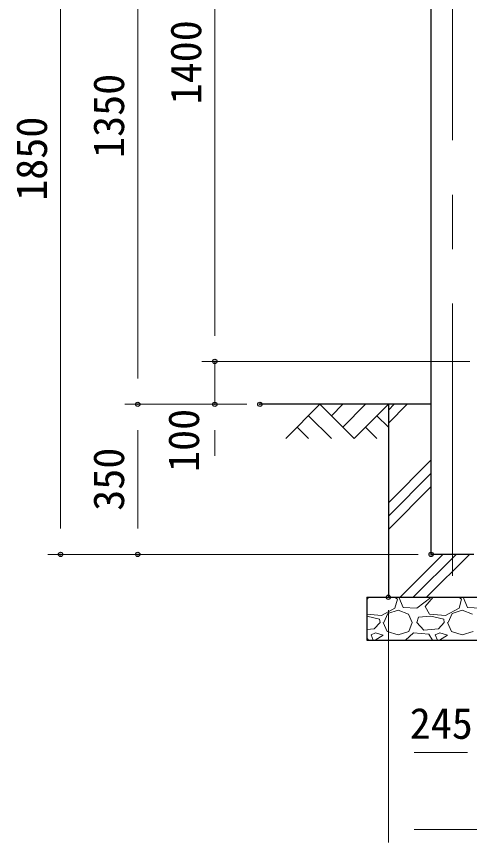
# Model space of a CAD drawing. Units: millimetres, scale not verified. Extents: x -6300 to 6300, y -4455 to 4455.
# Drawn here: x 1915 to 2973, y -2020 to -93 of the extents above; entities that cross this region are included whole.
import ezdxf
from ezdxf.enums import TextEntityAlignment as Align

# ---------------------------------------------------------------- set-up
doc = ezdxf.new("R2010")
doc.units = ezdxf.units.MM
doc.header["$LTSCALE"] = 20
doc.header["$PDMODE"] = 32
doc.header["$PDSIZE"] = 10
doc.linetypes.add('USER1', pattern=[50.8, 31.75, -6.35, 6.35, -6.35])
for name, color, linetype, lineweight in [('0-1_D-STR1', 1, 'Continuous', 25), ('0-2_D-STR4', 7, 'Continuous', 25), ('0-3_D-BMK', 2, 'USER1', 13), ('0-4_D-DCR-HCH', 7, 'Continuous', 13), ('0-7_D-BGD', 7, 'Continuous', 25), ('0-8_D-STR-DIM', 7, 'Continuous', 13)]:
    doc.layers.add(name, color=color, linetype=linetype, lineweight=lineweight)
doc.layers.add('0-A_Defpoints', color=8, linetype='Continuous')
doc.styles.add('ＭＳ ゴシック', font='')
doc.styles.get('ＭＳ ゴシック').set_extended_font_data('MS Gothic')

msp = doc.modelspace()

# ---------------------------------------------------------------- linework, layer by layer
at = {"layer": '0-1_D-STR1'}
for p, q in [((2883.22, -1347.95), (2883.22, 502.05)), ((2983.22, -1347.95), (2883.22, -1347.95))]:
    msp.add_line(p, q, dxfattribs=at)
at = {"layer": '0-2_D-STR4'}
for p, q in [((2883.22, -997.95), (2783.22, -997.95)), ((2783.22, -997.95), (2783.22, -1447.95)), ((2733.22, -1447.95), (4003.22, -1447.95)), ((2733.22, -1447.95), (2733.22, -1547.95)), ((2733.22, -1547.95), (4003.22, -1547.95))]:
    msp.add_line(p, q, dxfattribs=at)
at = {"layer": '0-3_D-BMK'}
msp.add_line((2933.22, -1397.95), (2933.22, 552.05), dxfattribs=at)
at = {"layer": '0-4_D-DCR-HCH'}
for p, q in [((2623.59, -997.95), (2543.77, -1077.77)), ((2623.59, -997.95), (2703.4, -1077.77)), ((2650.19, -1024.56), (2676.8, -997.95)), ((2676.8, -1051.16), (2730.01, -997.95)), ((2703.4, -1077.77), (2783.22, -997.95)), ((2783.22, -1042.13), (2827.4, -997.95)), ((2783.22, -1011.19), (2796.46, -997.95)), ((2596.98, -1024.56), (2650.44, -1077.77)), ((2756.62, -1024.56), (2783.22, -1051.04)), ((2570.37, -1051.16), (2597.1, -1077.77)), ((2730.01, -1051.16), (2756.74, -1077.77)), ((2783.22, -1227.74), (2883.22, -1127.74)), ((2783.22, -1258.68), (2883.22, -1158.68)), ((2783.22, -1289.61), (2883.22, -1189.61)), ((2810.5, -1447.95), (2910.5, -1347.95)), ((2841.44, -1447.95), (2941.44, -1347.95)), ((2872.37, -1447.95), (2972.37, -1347.95)), ((2733.22, -1453.35), (2738.08, -1447.95)), ((2797.53, -1447.95), (2804.43, -1452.73)), ((2804.43, -1452.73), (2798.43, -1473.73)), ((2807.71, -1447.95), (2817.93, -1472.23)), ((2849.43, -1473.73), (2882.43, -1448.23)), ((2868.93, -1469.23), (2888.08, -1447.95)), ((2882.43, -1448.23), (2882.52, -1447.95)), ((2947.53, -1447.95), (2954.43, -1452.73)), ((2954.43, -1452.73), (2948.43, -1473.73)), ((2957.71, -1447.95), (2967.93, -1472.23)), ((2798.43, -1473.73), (2766.93, -1490.23)), ((2781.93, -1485.73), (2805.93, -1478.23)), ((2805.93, -1478.23), (2829.93, -1487.23)), ((2817.93, -1472.23), (2849.43, -1473.73)), ((2879.43, -1487.23), (2868.93, -1469.23)), ((2948.43, -1473.73), (2916.93, -1490.23)), ((2931.93, -1485.73), (2955.93, -1478.23)), ((2955.93, -1478.23), (2979.93, -1487.23)), ((2967.93, -1472.23), (2999.43, -1473.73)), ((2766.93, -1490.23), (2733.22, -1487.53)), ((2762.43, -1499.23), (2733.22, -1491.93)), ((2763.93, -1506.73), (2762.43, -1499.23)), ((2772.93, -1506.73), (2781.93, -1485.73)), ((2829.93, -1487.23), (2838.93, -1506.73)), ((2849.43, -1506.73), (2853.93, -1494.73)), ((2882.43, -1491.73), (2853.93, -1494.73)), ((2916.93, -1490.23), (2879.43, -1487.23)), ((2912.43, -1499.23), (2882.43, -1491.73)), ((2913.93, -1506.73), (2912.43, -1499.23)), ((2922.93, -1506.73), (2931.93, -1485.73)), ((2750.43, -1521.73), (2733.22, -1523.22)), ((2763.93, -1506.73), (2750.43, -1521.73)), ((2771.43, -1506.73), (2780.43, -1527.73)), ((2831.43, -1527.73), (2838.93, -1506.73)), ((2865.93, -1524.73), (2849.43, -1506.73)), ((2900.43, -1521.73), (2865.93, -1524.73)), ((2913.93, -1506.73), (2900.43, -1521.73)), ((2921.43, -1506.73), (2930.43, -1527.73)), ((2753.43, -1530.73), (2742.93, -1535.23)), ((2742.93, -1535.23), (2748.02, -1547.95)), ((2752.72, -1547.95), (2771.43, -1536.73)), ((2771.43, -1536.73), (2753.43, -1530.73)), ((2780.43, -1527.73), (2805.93, -1535.23)), ((2805.93, -1535.23), (2831.43, -1527.73)), ((2841.93, -1530.73), (2823.06, -1547.95)), ((2877.93, -1533.73), (2841.93, -1530.73)), ((2886.62, -1547.95), (2877.93, -1533.73)), ((2903.43, -1530.73), (2892.93, -1535.23)), ((2892.93, -1535.23), (2898.02, -1547.95)), ((2902.72, -1547.95), (2921.43, -1536.73)), ((2921.43, -1536.73), (2903.43, -1530.73)), ((2930.43, -1527.73), (2955.93, -1535.23)), ((2955.93, -1535.23), (2981.43, -1527.73)), ((2736.62, -1547.95), (2733.22, -1542.39))]:
    msp.add_line(p, q, dxfattribs=at)
at = {"layer": '0-7_D-BGD'}
msp.add_line((2783.22, -997.95), (2483.22, -997.95), dxfattribs=at)
at = {"layer": '0-8_D-STR-DIM'}
for p, q in [((2018.11, 442.05), (2018.11, -1287.95)), ((2378.11, 442.05), (2378.11, -837.95)), ((2198.11, 292.05), (2198.11, -937.95)), ((2378.11, -837.95), (2378.11, -777.95)), ((2973.22, -897.95), (2348.11, -897.95)), ((2973.22, -897.95), (2348.11, -897.95)), ((2378.11, -897.95), (2378.11, -997.95)), ((2453.22, -997.95), (2168.11, -997.95)), ((2453.22, -997.95), (2168.11, -997.95)), ((2453.22, -997.95), (2348.11, -997.95)), ((2198.11, -1057.95), (2198.11, -1287.95)), ((2378.11, -1057.95), (2378.11, -1117.95)), ((2853.22, -1347.95), (1988.11, -1347.95)), ((2853.22, -1347.95), (2168.11, -1347.95)), ((2783.22, -1477.95), (2783.22, -1839.94)), ((2783.22, -1477.95), (2783.22, -2019.94)), ((2843.22, -1809.94), (2968.22, -1809.94)), ((2843.22, -1989.94), (3893.22, -1989.94))]:
    msp.add_line(p, q, dxfattribs=at)
at = {"layer": '0-A_Defpoints'}
for p in [(2378.11, -897.95), (2198.11, -997.95), (2378.11, -997.95), (2483.22, -997.95), (2018.11, -1347.95), (2198.11, -1347.95), (2883.22, -1347.95), (2783.22, -1447.95)]:
    msp.add_point(p, dxfattribs=at)

# ---------------------------------------------------------------- texts
at = {"layer": '0-8_D-STR-DIM', "style": 'ＭＳ ゴシック'}
for s, p in [('1400', (2367.99, -298.3)), ('1350', (2187.99, -423.3)), ('1850', (2007.99, -523.3)), ('100', (2363.06, -1155.68)), ('350', (2187.99, -1246.26))]:
    msp.add_text(s, height=72.14, rotation=90, dxfattribs=at).set_placement(p, align=Align.BOTTOM_LEFT)
msp.add_text('245', height=72.14, dxfattribs=at).set_placement((2833.2, -1799.82), align=Align.BOTTOM_LEFT)

doc.saveas('drawing.dxf')
